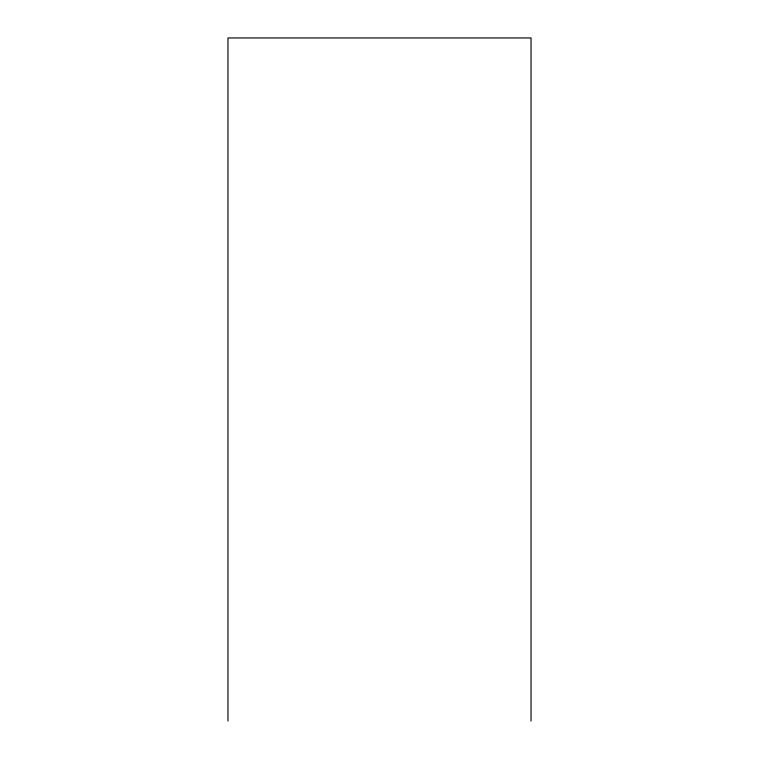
<?xml version="1.0" encoding="UTF-8"?>
<svg xmlns="http://www.w3.org/2000/svg" width="759" height="759" viewBox="0 0 759 759"><rect width="100%" height="100%" fill="white"/><g stroke="black" fill="none" stroke-linecap="round" stroke-linejoin="round"><path stroke-width="1.14" d="M531.034 721.05L531.034 37.95L227.966 37.95L227.966 721.05"/></g></svg>
